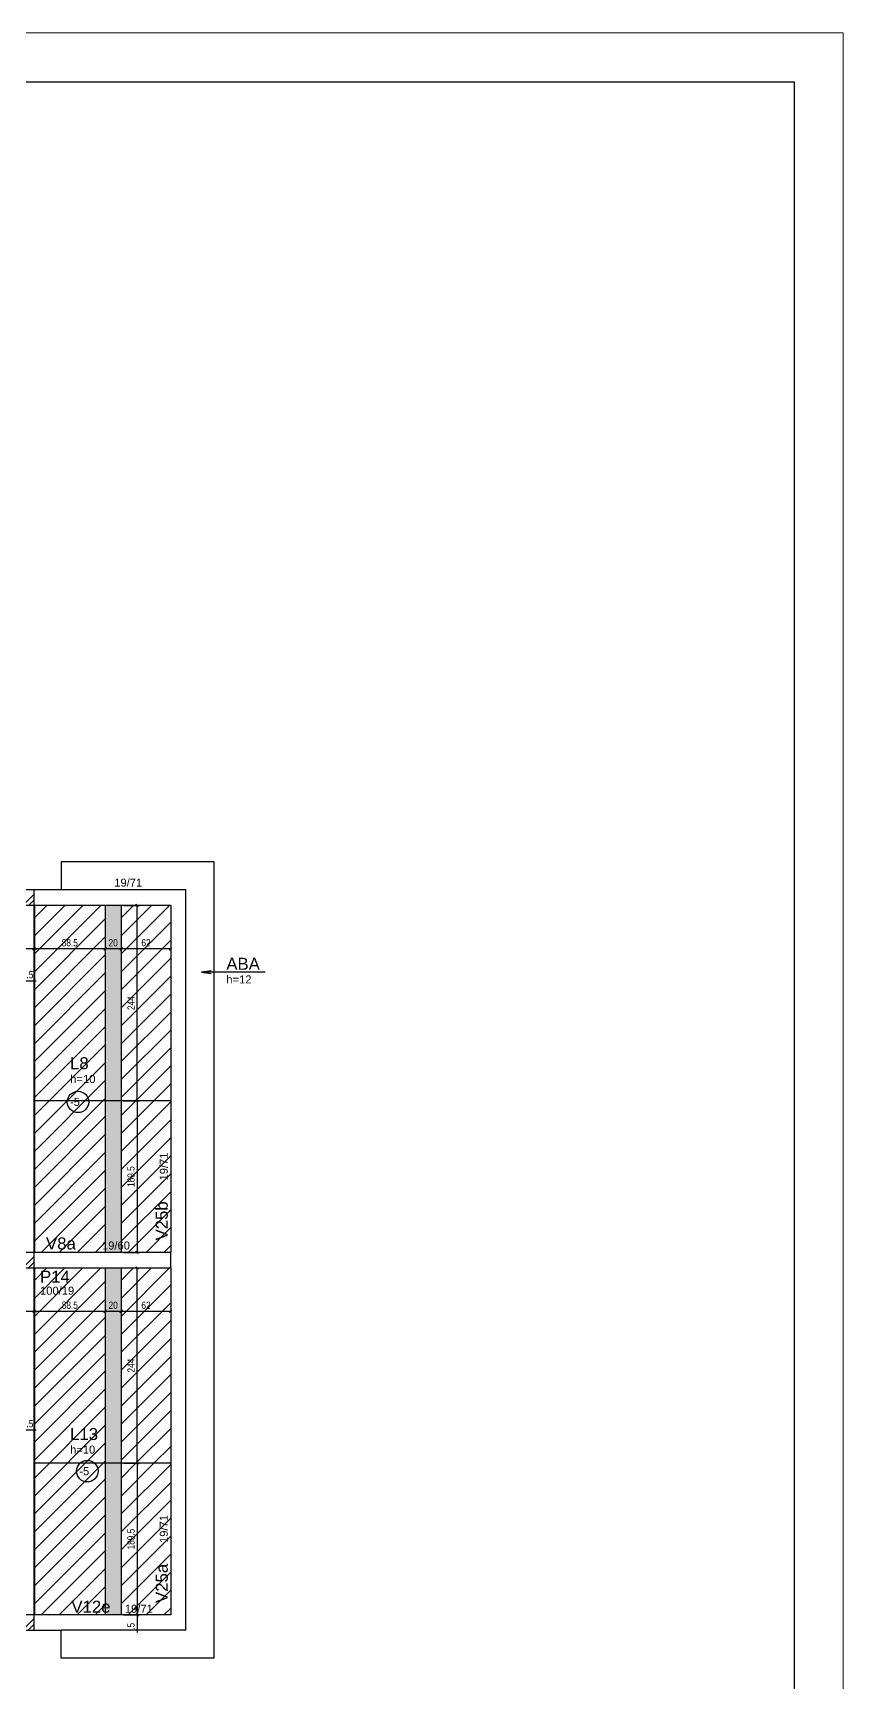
# Model space of a CAD drawing. Extents: x 2335 to 8663, y 180 to 3801.
# Drawn here: x 7650 to 8663, y 1740 to 3801 of the extents above; entities that cross this region are included whole.
import ezdxf

# ---------------------------------------------------------------- set-up
doc = ezdxf.new("R2010")
doc.units = 0
doc.linetypes.add('ESTILO_TQS_0001', pattern=[1, 0.7, -0.3])
for name, color, linetype in [('1', 1, 'Continuous'), ('3', 3, 'Continuous'), ('4', 4, 'Continuous'), ('8', 8, 'Continuous'), ('COTA', 241, 'Continuous'), ('ES-VIGA', 3, 'Continuous'), ('L-D', 2, 'Continuous'), ('L-N', 4, 'Continuous'), ('Painéis', 200, 'Continuous'), ('Pilares', 5, 'Continuous'), ('VIG-D', 2, 'Continuous')]:
    doc.layers.add(name, color=color, linetype=linetype)
for name, color, linetype, lineweight in [('FOLHA', 255, 'Continuous', 5), ('Hachura', 251, 'Continuous', 9), ('REAPROVEITAMENTO', 251, 'Continuous', 9)]:
    doc.layers.add(name, color=color, linetype=linetype, lineweight=lineweight)
doc.styles.add('COTA TECNICA-50', font='techl___.ttf', dxfattribs={"height": 9})
doc.styles.get("Standard").update_dxf_attribs({"font": 'arial.ttf'})
doc.dimstyles.new('COTA PAINEL-50', dxfattribs={"dimtxt": 9, "dimasz": 3, "dimexe": 3, "dimexo": 3, "dimgap": 3, "dimtad": 1, "dimdec": 1, "dimzin": 12, "dimdsep": 46, "dimtxsty": 'COTA TECNICA-50', "dimblk1": 'OBLIQUE', "dimblk2": 'OBLIQUE', "dimsah": 1, "dimcen": 0.9, "dimclrd": 4, "dimclre": 4, "dimclrt": 240, "dimadec": 1, "dimazin": 3, "dimtfac": 1, "dimtdec": 1, "dimtmove": 0, "dimatfit": 3, "dimfxl": 1, "dimtolj": 1, "dimtzin": 12, "dimarcsym": 0})
pattern_1 = [(45, (-39.48, -210.629), (-11.22532, 11.22532), [])]
pattern_2 = [(45, (-39.48, -663.629), (-11.22532, 11.22532), [])]

# ---------------------------------------------------------------- blocks, each defined once
blk = doc.blocks.new('_Oblique')
at = {"color": 0, "linetype": 'ByBlock', "lineweight": -2}
blk.add_line((-0.5, -0.5), (0.5, 0.5), dxfattribs=at)
blk = doc.blocks.new('*D79')
at = {"layer": 'COTA', "color": 4, "lineweight": -2, "transparency": 16777216}
for p, q in [((7763.4, 2710.6), (7783.3, 2710.6)), ((7780.3, 2466.6), (7780.3, 2710.6)), ((7763.4, 2466.6), (7783.3, 2466.6))]:
    blk.add_line(p, q, dxfattribs=at)
at = {"layer": 'Defpoints', "color": 0, "transparency": 16777216}
for p in [(7760.4, 2710.6), (7780.3, 2710.6), (7760.4, 2466.6)]:
    blk.add_point(p, dxfattribs=at)
at = {"layer": 'COTA', "color": 4, "lineweight": -2, "transparency": 16777216, "xscale": 3, "yscale": 3, "zscale": 3}
for p, rotation in [((7780.3, 2710.6), 90), ((7780.3, 2466.6), 270)]:
    blk.add_blockref('_Oblique', p, dxfattribs=dict(at, rotation=rotation))
at = {"layer": 'COTA', "color": 240, "transparency": 16777216, "insert": (7772.8, 2588.6), "char_height": 9, "attachment_point": 5, "rotation": 90, "style": 'COTA TECNICA-50'}
blk.add_mtext('\\A1;244', dxfattribs=at)
blk = doc.blocks.new('*D80')
at = {"layer": 'COTA', "color": 4, "lineweight": -2, "transparency": 16777216}
blk.add_line((7822.4, 2656.4), (7760.4, 2656.4), dxfattribs=at)
at = {"layer": 'Defpoints', "color": 0, "transparency": 16777216}
for p in [(7760.4, 2656.4), (7760.4, 2656.4), (7822.4, 2656.4)]:
    blk.add_point(p, dxfattribs=at)
at = {"layer": 'COTA', "color": 4, "lineweight": -2, "transparency": 16777216, "xscale": 3, "yscale": 3, "zscale": 3, "rotation": 180}
blk.add_blockref('_Oblique', (7760.4, 2656.4), dxfattribs=at)
at = {"layer": 'COTA', "color": 4, "lineweight": -2, "transparency": 16777216, "xscale": 3, "yscale": 3, "zscale": 3}
blk.add_blockref('_Oblique', (7822.4, 2656.4), dxfattribs=at)
at = {"layer": 'COTA', "color": 240, "transparency": 16777216, "insert": (7791.4, 2664), "char_height": 9, "attachment_point": 5, "style": 'COTA TECNICA-50'}
blk.add_mtext('\\A1;62', dxfattribs=at)
blk = doc.blocks.new('*D83')
at = {"layer": 'COTA', "color": 4, "lineweight": -2, "transparency": 16777216}
for p, q in [((7763.4, 2466.6), (7783.3, 2466.6)), ((7780.3, 2466.6), (7780.3, 2277.1)), ((7763.4, 2277.1), (7783.3, 2277.1))]:
    blk.add_line(p, q, dxfattribs=at)
at = {"layer": 'Defpoints', "color": 0, "transparency": 16777216}
for p in [(7760.4, 2466.6), (7760.4, 2277.1), (7780.3, 2277.1)]:
    blk.add_point(p, dxfattribs=at)
at = {"layer": 'COTA', "color": 4, "lineweight": -2, "transparency": 16777216, "xscale": 3, "yscale": 3, "zscale": 3}
for p, rotation in [((7780.3, 2466.6), 90), ((7780.3, 2277.1), 270)]:
    blk.add_blockref('_Oblique', p, dxfattribs=dict(at, rotation=rotation))
at = {"layer": 'COTA', "color": 240, "transparency": 16777216, "insert": (7772.7, 2371.8), "char_height": 9, "attachment_point": 5, "rotation": 90, "style": 'COTA TECNICA-50'}
blk.add_mtext('\\A1;189.5', dxfattribs=at)
blk = doc.blocks.new('*D93')
at = {"layer": 'Defpoints', "color": 0, "transparency": 16777216}
for p in [(7780.3, 1824.1), (7780.3, 1823.6), (7780.3, 1823.6)]:
    blk.add_point(p, dxfattribs=at)
at = {"layer": 'Painéis', "color": 4, "lineweight": -2, "transparency": 16777216}
for p, q in [((7780.3, 1824.1), (7780.3, 1827.1)), ((7780.3, 1824.1), (7780.3, 1823.6)), ((7780.3, 1823.6), (7780.3, 1802))]:
    blk.add_line(p, q, dxfattribs=at)
at = {"layer": 'Painéis', "color": 4, "lineweight": -2, "transparency": 16777216, "xscale": 3, "yscale": 3, "zscale": 3}
for p, rotation in [((7780.3, 1824.1), 270), ((7780.3, 1823.6), 90)]:
    blk.add_blockref('_Oblique', p, dxfattribs=dict(at, rotation=rotation))
at = {"layer": 'Painéis', "color": 240, "transparency": 16777216, "insert": (7772.7, 1809.8), "char_height": 9, "attachment_point": 5, "rotation": 90, "style": 'COTA TECNICA-50'}
blk.add_mtext('\\A1;.5', dxfattribs=at)
blk = doc.blocks.new('*D130')
at = {"layer": 'COTA', "color": 4, "lineweight": -2, "transparency": 16777216}
for p, q in [((7631.9, 2055.4), (7628.9, 2055.4)), ((7631.9, 2055.4), (7632.4, 2055.4)), ((7632.4, 2058), (7632.4, 2058.4)), ((7632.4, 2055.4), (7654, 2055.4))]:
    blk.add_line(p, q, dxfattribs=at)
at = {"layer": 'Defpoints', "color": 0, "transparency": 16777216}
for p in [(7631.9, 2055.4), (7632.4, 2055.4), (7632.4, 2055)]:
    blk.add_point(p, dxfattribs=at)
at = {"layer": 'COTA', "color": 4, "lineweight": -2, "transparency": 16777216, "xscale": 3, "yscale": 3, "zscale": 3}
blk.add_blockref('_Oblique', (7631.9, 2055.4), dxfattribs=at)
at = {"layer": 'COTA', "color": 4, "lineweight": -2, "transparency": 16777216, "xscale": 3, "yscale": 3, "zscale": 3, "rotation": 180}
blk.add_blockref('_Oblique', (7632.4, 2055.4), dxfattribs=at)
at = {"layer": 'COTA', "color": 240, "transparency": 16777216, "insert": (7646.2, 2063), "char_height": 9, "attachment_point": 5, "style": 'COTA TECNICA-50'}
blk.add_mtext('\\A1;.5', dxfattribs=at)
blk = doc.blocks.new('*D223')
at = {"layer": 'Defpoints', "color": 0, "transparency": 16777216}
for p in [(7740.4, 2656.5), (7740.4, 2656.4), (7760.4, 2656.4)]:
    blk.add_point(p, dxfattribs=at)
at = {"layer": 'Painéis', "color": 4, "lineweight": -2, "transparency": 16777216}
for p, q in [((7760.4, 2659.4), (7760.4, 2659.4)), ((7760.4, 2656.4), (7740.4, 2656.4)), ((7740.4, 2653.5), (7740.4, 2653.4))]:
    blk.add_line(p, q, dxfattribs=at)
at = {"layer": 'Painéis', "color": 4, "lineweight": -2, "transparency": 16777216, "xscale": 3, "yscale": 3, "zscale": 3, "rotation": 180}
blk.add_blockref('_Oblique', (7740.4, 2656.4), dxfattribs=at)
at = {"layer": 'Painéis', "color": 4, "lineweight": -2, "transparency": 16777216, "xscale": 3, "yscale": 3, "zscale": 3}
blk.add_blockref('_Oblique', (7760.4, 2656.4), dxfattribs=at)
at = {"layer": 'Painéis', "color": 240, "transparency": 16777216, "insert": (7750.4, 2664), "char_height": 9, "attachment_point": 5, "style": 'COTA TECNICA-50'}
blk.add_mtext('\\A1;20', dxfattribs=at)
blk = doc.blocks.new('*D65')
at = {"layer": 'Defpoints', "color": 0, "transparency": 16777216}
for p in [(7651.9, 2656.4), (7651.9, 2656.4), (7740.4, 2656.4)]:
    blk.add_point(p, dxfattribs=at)
at = {"layer": 'Painéis', "color": 4, "lineweight": -2, "transparency": 16777216}
blk.add_line((7740.4, 2656.4), (7651.9, 2656.4), dxfattribs=at)
at = {"layer": 'Painéis', "color": 4, "lineweight": -2, "transparency": 16777216, "xscale": 3, "yscale": 3, "zscale": 3, "rotation": 180}
blk.add_blockref('_Oblique', (7651.9, 2656.4), dxfattribs=at)
at = {"layer": 'Painéis', "color": 4, "lineweight": -2, "transparency": 16777216, "xscale": 3, "yscale": 3, "zscale": 3}
blk.add_blockref('_Oblique', (7740.4, 2656.4), dxfattribs=at)
at = {"layer": 'Painéis', "color": 240, "transparency": 16777216, "insert": (7696.2, 2664), "char_height": 9, "attachment_point": 5, "style": 'COTA TECNICA-50'}
blk.add_mtext('\\A1;88.5', dxfattribs=at)
blk = doc.blocks.new('*D66')
at = {"layer": 'Defpoints', "color": 0, "transparency": 16777216}
for p in [(7651.4, 2656.4), (7651.4, 2656.2), (7651.9, 2656.4)]:
    blk.add_point(p, dxfattribs=at)
at = {"layer": 'Painéis', "color": 4, "lineweight": -2, "transparency": 16777216}
for p, q in [((7651.4, 2659.2), (7651.4, 2659.4)), ((7651.4, 2656.4), (7629.8, 2656.4)), ((7651.9, 2656.4), (7651.4, 2656.4)), ((7651.9, 2656.4), (7654.9, 2656.4))]:
    blk.add_line(p, q, dxfattribs=at)
at = {"layer": 'Painéis', "color": 4, "lineweight": -2, "transparency": 16777216, "xscale": 3, "yscale": 3, "zscale": 3}
blk.add_blockref('_Oblique', (7651.4, 2656.4), dxfattribs=at)
at = {"layer": 'Painéis', "color": 4, "lineweight": -2, "transparency": 16777216, "xscale": 3, "yscale": 3, "zscale": 3, "rotation": 180}
blk.add_blockref('_Oblique', (7651.9, 2656.4), dxfattribs=at)
at = {"layer": 'Painéis', "color": 240, "transparency": 16777216, "insert": (7637.6, 2664), "char_height": 9, "attachment_point": 5, "style": 'COTA TECNICA-50'}
blk.add_mtext('\\A1;.5', dxfattribs=at)
blk = doc.blocks.new('*D67')
at = {"layer": 'COTA', "color": 4, "lineweight": -2, "transparency": 16777216}
for p, q in [((7763.4, 2257.6), (7783.3, 2257.6)), ((7780.3, 2013.6), (7780.3, 2257.6)), ((7763.4, 2013.6), (7783.3, 2013.6))]:
    blk.add_line(p, q, dxfattribs=at)
at = {"layer": 'Defpoints', "color": 0, "transparency": 16777216}
for p in [(7760.4, 2257.6), (7780.3, 2257.6), (7760.4, 2013.6)]:
    blk.add_point(p, dxfattribs=at)
at = {"layer": 'COTA', "color": 4, "lineweight": -2, "transparency": 16777216, "xscale": 3, "yscale": 3, "zscale": 3}
for p, rotation in [((7780.3, 2257.6), 90), ((7780.3, 2013.6), 270)]:
    blk.add_blockref('_Oblique', p, dxfattribs=dict(at, rotation=rotation))
at = {"layer": 'COTA', "color": 240, "transparency": 16777216, "insert": (7772.8, 2135.6), "char_height": 9, "attachment_point": 5, "rotation": 90, "style": 'COTA TECNICA-50'}
blk.add_mtext('\\A1;244', dxfattribs=at)
blk = doc.blocks.new('*D68')
at = {"layer": 'COTA', "color": 4, "lineweight": -2, "transparency": 16777216}
blk.add_line((7822.4, 2203.4), (7760.4, 2203.4), dxfattribs=at)
at = {"layer": 'Defpoints', "color": 0, "transparency": 16777216}
for p in [(7760.4, 2203.4), (7760.4, 2203.4), (7822.4, 2203.4)]:
    blk.add_point(p, dxfattribs=at)
at = {"layer": 'COTA', "color": 4, "lineweight": -2, "transparency": 16777216, "xscale": 3, "yscale": 3, "zscale": 3, "rotation": 180}
blk.add_blockref('_Oblique', (7760.4, 2203.4), dxfattribs=at)
at = {"layer": 'COTA', "color": 4, "lineweight": -2, "transparency": 16777216, "xscale": 3, "yscale": 3, "zscale": 3}
blk.add_blockref('_Oblique', (7822.4, 2203.4), dxfattribs=at)
at = {"layer": 'COTA', "color": 240, "transparency": 16777216, "insert": (7791.4, 2211), "char_height": 9, "attachment_point": 5, "style": 'COTA TECNICA-50'}
blk.add_mtext('\\A1;62', dxfattribs=at)
blk = doc.blocks.new('*D69')
at = {"layer": 'COTA', "color": 4, "lineweight": -2, "transparency": 16777216}
for p, q in [((7763.4, 2013.6), (7783.3, 2013.6)), ((7780.3, 2013.6), (7780.3, 1824.1)), ((7763.4, 1824.1), (7783.3, 1824.1))]:
    blk.add_line(p, q, dxfattribs=at)
at = {"layer": 'Defpoints', "color": 0, "transparency": 16777216}
for p in [(7760.4, 2013.6), (7760.4, 1824.1), (7780.3, 1824.1)]:
    blk.add_point(p, dxfattribs=at)
at = {"layer": 'COTA', "color": 4, "lineweight": -2, "transparency": 16777216, "xscale": 3, "yscale": 3, "zscale": 3}
for p, rotation in [((7780.3, 2013.6), 90), ((7780.3, 1824.1), 270)]:
    blk.add_blockref('_Oblique', p, dxfattribs=dict(at, rotation=rotation))
at = {"layer": 'COTA', "color": 240, "transparency": 16777216, "insert": (7772.7, 1918.8), "char_height": 9, "attachment_point": 5, "rotation": 90, "style": 'COTA TECNICA-50'}
blk.add_mtext('\\A1;189.5', dxfattribs=at)
blk = doc.blocks.new('*D149')
at = {"layer": 'Defpoints', "color": 0, "transparency": 16777216}
for p in [(7740.4, 2203.4), (7740.4, 2203.4), (7760.4, 2203.4)]:
    blk.add_point(p, dxfattribs=at)
at = {"layer": 'Painéis', "color": 4, "lineweight": -2, "transparency": 16777216}
for p, q in [((7740.4, 2206.4), (7740.4, 2206.4)), ((7760.4, 2206.4), (7760.4, 2206.4)), ((7760.4, 2203.4), (7740.4, 2203.4))]:
    blk.add_line(p, q, dxfattribs=at)
at = {"layer": 'Painéis', "color": 4, "lineweight": -2, "transparency": 16777216, "xscale": 3, "yscale": 3, "zscale": 3, "rotation": 180}
blk.add_blockref('_Oblique', (7740.4, 2203.4), dxfattribs=at)
at = {"layer": 'Painéis', "color": 4, "lineweight": -2, "transparency": 16777216, "xscale": 3, "yscale": 3, "zscale": 3}
blk.add_blockref('_Oblique', (7760.4, 2203.4), dxfattribs=at)
at = {"layer": 'Painéis', "color": 240, "transparency": 16777216, "insert": (7750.4, 2211), "char_height": 9, "attachment_point": 5, "style": 'COTA TECNICA-50'}
blk.add_mtext('\\A1;20', dxfattribs=at)
blk = doc.blocks.new('*D150')
at = {"layer": 'Defpoints', "color": 0, "transparency": 16777216}
for p in [(7651.9, 2203.4), (7651.9, 2203.4), (7740.4, 2203.4)]:
    blk.add_point(p, dxfattribs=at)
at = {"layer": 'Painéis', "color": 4, "lineweight": -2, "transparency": 16777216}
blk.add_line((7740.4, 2203.4), (7651.9, 2203.4), dxfattribs=at)
at = {"layer": 'Painéis', "color": 4, "lineweight": -2, "transparency": 16777216, "xscale": 3, "yscale": 3, "zscale": 3, "rotation": 180}
blk.add_blockref('_Oblique', (7651.9, 2203.4), dxfattribs=at)
at = {"layer": 'Painéis', "color": 4, "lineweight": -2, "transparency": 16777216, "xscale": 3, "yscale": 3, "zscale": 3}
blk.add_blockref('_Oblique', (7740.4, 2203.4), dxfattribs=at)
at = {"layer": 'Painéis', "color": 240, "transparency": 16777216, "insert": (7696.2, 2211.1), "char_height": 9, "attachment_point": 5, "style": 'COTA TECNICA-50'}
blk.add_mtext('\\A1;88.5', dxfattribs=at)
blk = doc.blocks.new('*D151')
at = {"layer": 'Defpoints', "color": 0, "transparency": 16777216}
for p in [(7651.4, 2203.4), (7651.4, 2203.2), (7651.9, 2203.4)]:
    blk.add_point(p, dxfattribs=at)
at = {"layer": 'Painéis', "color": 4, "lineweight": -2, "transparency": 16777216}
for p, q in [((7651.4, 2206.2), (7651.4, 2206.4)), ((7651.4, 2203.4), (7629.8, 2203.4)), ((7651.9, 2203.4), (7651.4, 2203.4)), ((7651.9, 2203.4), (7654.9, 2203.4))]:
    blk.add_line(p, q, dxfattribs=at)
at = {"layer": 'Painéis', "color": 4, "lineweight": -2, "transparency": 16777216, "xscale": 3, "yscale": 3, "zscale": 3}
blk.add_blockref('_Oblique', (7651.4, 2203.4), dxfattribs=at)
at = {"layer": 'Painéis', "color": 4, "lineweight": -2, "transparency": 16777216, "xscale": 3, "yscale": 3, "zscale": 3, "rotation": 180}
blk.add_blockref('_Oblique', (7651.9, 2203.4), dxfattribs=at)
at = {"layer": 'Painéis', "color": 240, "transparency": 16777216, "insert": (7637.6, 2211), "char_height": 9, "attachment_point": 5, "style": 'COTA TECNICA-50'}
blk.add_mtext('\\A1;.5', dxfattribs=at)
blk = doc.blocks.new('*D155')
at = {"layer": 'Defpoints', "color": 0, "transparency": 16777216}
for p in [(7631.9, 2616.5), (7632.4, 2616.5), (7632.4, 2616.5)]:
    blk.add_point(p, dxfattribs=at)
at = {"layer": 'Painéis', "color": 4, "lineweight": -2, "transparency": 16777216}
for p, q in [((7631.9, 2616.5), (7628.9, 2616.5)), ((7631.9, 2616.5), (7632.4, 2616.5)), ((7632.4, 2616.5), (7654, 2616.5))]:
    blk.add_line(p, q, dxfattribs=at)
at = {"layer": 'Painéis', "color": 4, "lineweight": -2, "transparency": 16777216, "xscale": 3, "yscale": 3, "zscale": 3}
blk.add_blockref('_Oblique', (7631.9, 2616.5), dxfattribs=at)
at = {"layer": 'Painéis', "color": 4, "lineweight": -2, "transparency": 16777216, "xscale": 3, "yscale": 3, "zscale": 3, "rotation": 180}
blk.add_blockref('_Oblique', (7632.4, 2616.5), dxfattribs=at)
at = {"layer": 'Painéis', "color": 240, "transparency": 16777216, "insert": (7646.2, 2624.1), "char_height": 9, "attachment_point": 5, "style": 'COTA TECNICA-50'}
blk.add_mtext('\\A1;.5', dxfattribs=at)

msp = doc.modelspace()

# ---------------------------------------------------------------- hatches: boundary and pattern name
at = {"layer": 'Hachura', "linetype": 'ByBlock'}
h = msp.add_hatch(color=256, dxfattribs=at)
h.dxf.hatch_style = 1
h.paths.add_polyline_path([(7740.44, 2277.1), (7760.44, 2277.1), (7760.48, 2710.6), (7740.44, 2710.6)])
h = msp.add_hatch(color=256, dxfattribs=at)
h.dxf.hatch_style = 1
h.paths.add_polyline_path([(7740.44, 1824.1), (7760.44, 1824.1), (7760.48, 2257.6), (7740.44, 2257.6)])
at = {"layer": 'REAPROVEITAMENTO', "linetype": 'ByBlock'}
h = msp.add_hatch(dxfattribs=at)
h.set_pattern_fill('ANSI31', color=256, scale=5, style=2)
h.set_pattern_definition([(45, (-147.984, -210.629), (-11.22532, 11.22532), [])])
h.paths.add_polyline_path([(7651.94, 2277.1), (7740.44, 2277.1), (7740.44, 2710.6), (7651.94, 2710.6)])
h = msp.add_hatch(dxfattribs=at)
h.set_pattern_fill('ANSI31', color=256, scale=5, style=2)
h.set_pattern_definition(pattern_1)
h.paths.add_polyline_path([(7760.44, 2466.6), (7822.44, 2466.6), (7822.44, 2710.6), (7760.44, 2710.6)])
h = msp.add_hatch(dxfattribs=at)
h.set_pattern_fill('ANSI31', color=256, scale=5, style=2)
h.set_pattern_definition(pattern_1)
h.paths.add_polyline_path([(7760.44, 2466.6), (7822.44, 2466.6), (7822.44, 2277.1), (7760.44, 2277.1)])
h = msp.add_hatch(dxfattribs=at)
h.set_pattern_fill('ANSI31', color=256, scale=5, style=2)
h.set_pattern_definition([(45, (-147.984, -663.629), (-11.22532, 11.22532), [])])
h.paths.add_polyline_path([(7651.94, 1824.1), (7740.44, 1824.1), (7740.44, 2257.6), (7651.94, 2257.6)])
h = msp.add_hatch(dxfattribs=at)
h.set_pattern_fill('ANSI31', color=256, scale=5, style=2)
h.set_pattern_definition(pattern_2)
h.paths.add_polyline_path([(7760.44, 2013.6), (7822.44, 2013.6), (7822.44, 2257.6), (7760.44, 2257.6)])
h = msp.add_hatch(dxfattribs=at)
h.set_pattern_fill('ANSI31', color=256, scale=5, style=2)
h.set_pattern_definition(pattern_2)
h.paths.add_polyline_path([(7760.44, 2013.6), (7822.44, 2013.6), (7822.44, 1824.1), (7760.44, 1824.1)])

# ---------------------------------------------------------------- linework, layer by layer
at = {"color": 30}
for p, q in [((2487.22, 3739.94), (8601.9, 3739.94)), ((8601.9, 3739.94), (8601.9, 240.62))]:
    msp.add_line(p, q, dxfattribs=at)
at = {"layer": '1', "linetype": 'Continuous'}
msp.add_lwpolyline([(7940.46, 2627.18), (7860.69, 2627.18), (7873.08, 2628.81), (7860.69, 2627.18), (7873.08, 2625.55)], dxfattribs=at)
at = {"layer": '3', "linetype": 'ESTILO_TQS_0001'}
msp.add_lwpolyline([(7841.44, 2267.49), (7841.44, 2729.99)], dxfattribs=at)
at = {"layer": '3', "linetype": 'Continuous'}
for centre in [(7706.48, 2465.13), (7718.09, 2003.73)]:
    msp.add_circle(centre, 13.42, dxfattribs=at)
at = {"layer": '8', "linetype": 'Continuous'}
for p, q in [((7876.44, 2764.99), (7876.44, 2764.99)), ((7876.44, 2764.99), (7876.44, 2764.99)), ((7876.44, 2764.99), (7876.44, 2764.99)), ((7876.44, 2764.99), (7876.44, 2764.99)), ((7637.86, 2710.99), (7651.44, 2724.56)), ((7685.44, 2729.99), (7685.44, 2729.99)), ((7841.44, 2729.99), (7841.44, 2729.99)), ((7841.44, 2729.99), (7841.44, 2729.99)), ((7841.44, 2729.99), (7841.44, 2729.99)), ((7644.93, 2710.99), (7651.44, 2717.49)), ((7663.44, 2710.99), (7663.44, 2710.99)), ((7822.44, 2710.99), (7822.44, 2710.99)), ((7822.44, 2710.99), (7822.44, 2710.99)), ((7651.44, 2698.99), (7651.44, 2698.99)), ((7637.41, 2257.99), (7651.44, 2272.02)), ((7651.44, 2276.99), (7651.44, 2276.99)), ((7644.48, 2257.99), (7651.44, 2264.95)), ((7636.96, 1804.99), (7651.44, 1819.47)), ((7822.44, 1823.99), (7822.44, 1823.99)), ((7822.44, 1823.99), (7822.44, 1823.99)), ((7822.44, 1823.99), (7822.44, 1823.99)), ((7644.03, 1804.99), (7651.44, 1812.4)), ((7651.1, 1804.99), (7651.44, 1805.32)), ((7651.44, 1804.99), (7651.44, 1804.99)), ((7651.44, 1804.99), (7651.44, 1804.99)), ((7841.44, 1804.99), (7841.44, 1804.99)), ((7841.44, 1804.99), (7841.44, 1804.99)), ((7841.44, 1804.99), (7841.44, 1804.99)), ((7876.44, 1769.99), (7876.44, 1769.99)), ((7876.44, 1769.99), (7876.44, 1769.99)), ((7876.44, 1769.99), (7876.44, 1769.99)), ((7876.44, 1769.99), (7876.44, 1769.99))]:
    msp.add_line(p, q, dxfattribs=at)
at = {"layer": 'ES-VIGA', "linetype": 'Continuous'}
for p, q in [((7876.44, 2764.99), (7685.44, 2764.99)), ((7685.44, 2764.99), (7685.44, 2729.99)), ((7876.44, 2764.99), (7876.44, 1769.99)), ((7841.44, 2729.99), (7685.44, 2729.99)), ((7822.44, 2257.99), (7822.44, 2276.99)), ((7822.44, 2276.99), (7822.44, 2276.99)), ((7822.44, 2276.99), (7822.44, 2276.99)), ((7822.44, 2276.99), (7822.44, 2276.99)), ((7822.44, 2257.99), (7822.44, 2257.99)), ((7822.44, 2257.99), (7822.44, 2257.99)), ((7841.44, 1804.99), (7685.44, 1804.99)), ((7685.44, 1769.99), (7685.44, 1804.99)), ((7876.44, 1769.99), (7685.44, 1769.99)), ((7685.44, 1769.99), (7685.44, 1769.99)), ((7685.44, 1769.99), (7685.44, 1769.99)), ((7685.44, 1769.99), (7685.44, 1769.99))]:
    msp.add_line(p, q, dxfattribs=at)
for points in [[(7685.44, 2729.99), (7651.44, 2729.99)], [(7651.44, 2710.99), (7822.44, 2710.99)], [(7651.44, 2276.99), (7651.44, 2710.99)], [(7822.44, 2710.99), (7822.44, 2276.99)], [(7822.44, 2276.99), (7651.44, 2276.99)], [(7841.44, 1804.99), (7841.44, 2267.49)], [(7651.44, 1823.99), (7651.44, 2257.99)], [(7651.44, 2257.99), (7822.44, 2257.99)], [(7822.44, 2257.99), (7822.44, 1823.99)], [(7822.44, 1823.99), (7651.44, 1823.99)], [(7651.44, 1804.99), (7685.44, 1804.99)]]:
    msp.add_lwpolyline(points, dxfattribs=at)
at = {"layer": 'FOLHA'}
for p, q in [((2334.81, 3800.91), (8662.86, 3800.91)), ((8662.86, 3800.91), (8662.86, 179.66))]:
    msp.add_line(p, q, dxfattribs=at)
at = {"layer": 'Painéis'}
for p, q in [((7651.94, 2710.6), (7651.94, 2277.1)), ((7740.44, 2710.6), (7740.44, 2277.1)), ((7760.44, 2710.6), (7760.44, 2277.1)), ((7822.44, 2710.6), (7822.44, 2277.1)), ((7822.44, 2466.6), (7651.44, 2466.6)), ((7822.44, 2277.1), (7651.94, 2277.1)), ((7651.94, 2257.6), (7651.94, 1824.1)), ((7740.44, 2257.6), (7740.44, 1824.1)), ((7760.44, 2257.6), (7760.44, 1824.1)), ((7822.44, 2257.6), (7822.44, 1824.1)), ((7822.44, 2013.6), (7651.44, 2013.6)), ((7822.44, 1824.1), (7651.94, 1824.1))]:
    msp.add_line(p, q, dxfattribs=at)
at = {"layer": 'Pilares', "linetype": 'Continuous'}
for points in [[(7551.44, 2710.99), (7651.44, 2710.99), (7651.44, 2729.99), (7551.44, 2729.99), (7551.44, 2710.99)], [(7551.44, 2257.99), (7651.44, 2257.99), (7651.44, 2276.99), (7551.44, 2276.99), (7551.44, 2257.99)], [(7551.44, 1804.99), (7651.44, 1804.99), (7651.44, 1823.99), (7551.44, 1823.99), (7551.44, 1804.99)]]:
    msp.add_lwpolyline(points, dxfattribs=at)

# ---------------------------------------------------------------- texts
at = {"layer": '4', "linetype": 'Continuous'}
for s, p in [('ABA', (7891.89, 2630.22)), ('L8', (7696.48, 2506.03)), ('V8a', (7666.44, 2280.74)), ('L13', (7696.55, 2042.65)), ('V12e', (7698.16, 1826.87))]:
    msp.add_text(s, height=15, dxfattribs=at).set_placement(p)
for s, p in [('V25b', (7818.69, 2291.99)), ('V25a', (7818.69, 1838.99))]:
    msp.add_text(s, height=15, rotation=90, dxfattribs=at).set_placement(p)
at = {"layer": 'L-D', "linetype": 'Continuous'}
for p in [(7696.82, 2488.8), (7696.55, 2025.65)]:
    msp.add_text('h=10', height=10, dxfattribs=at).set_placement(p)
at = {"layer": 'L-N', "linetype": 'Continuous'}
msp.add_text('P14', height=15, dxfattribs=at).set_placement((7658.94, 2239.24))
at = {"layer": 'VIG-D', "linetype": 'Continuous'}
for s, p in [('19/71', (7751.78, 2734.13)), ('h=12', (7891.89, 2613.22)), ('-5', (7696.48, 2460.13)), ('19/60', (7736.43, 2280.74)), ('100/19', (7658.94, 2224.24)), ('-5', (7708.09, 1998.73)), ('19/71', (7765.04, 1826.76))]:
    msp.add_text(s, height=10, dxfattribs=at).set_placement(p)
for p in [(7818.69, 2366.99), (7818.69, 1913.99)]:
    msp.add_text('19/71', height=10, rotation=90, dxfattribs=at).set_placement(p)

# ---------------------------------------------------------------- dimensions: what is measured, and where the dimension line sits
at = {"layer": 'COTA'}
for base, p1, p2, picture, middle in [((7780.32, 2710.6), (7760.44, 2466.6), (7760.44, 2710.6), '*D79', (7772.75, 2588.6)), ((7780.32, 2277.1), (7760.44, 2466.6), (7760.44, 2277.1), '*D83', (7772.69, 2371.85)), ((7780.32, 2257.6), (7760.44, 2013.6), (7760.44, 2257.6), '*D67', (7772.75, 2135.6)), ((7780.32, 1824.1), (7760.44, 2013.6), (7760.44, 1824.1), '*D69', (7772.69, 1918.85))]:
    dim = msp.add_linear_dim(base=base, p1=p1, p2=p2, angle=90, dimstyle='COTA PAINEL-50', dxfattribs=at)
    dim.commit()
    dim.dimension.update_dxf_attribs({"geometry": picture, "text_midpoint": middle})
for base, p1, p2, picture, middle in [((7760.44, 2656.43), (7822.44, 2656.43), (7760.44, 2656.43), '*D80', (7791.44, 2664.02)), ((7760.44, 2203.43), (7822.44, 2203.43), (7760.44, 2203.43), '*D68', (7791.44, 2211.02)), ((7632.43, 2055.44), (7631.93, 2055.44), (7632.43, 2054.98), '*D130', (7646.22, 2063.04))]:
    dim = msp.add_linear_dim(base=base, p1=p1, p2=p2, dimstyle='COTA PAINEL-50', dxfattribs=at)
    dim.commit()
    dim.dimension.update_dxf_attribs({"geometry": picture, "text_midpoint": middle})
at = {"layer": 'Painéis'}
for base, p1, p2, picture, middle in [((7651.44, 2656.43), (7651.94, 2656.43), (7651.44, 2656.25), '*D66', (7637.64, 2664.03)), ((7651.94, 2656.43), (7740.44, 2656.43), (7651.94, 2656.43), '*D65', (7696.19, 2664.05)), ((7740.44, 2656.43), (7760.44, 2656.43), (7740.44, 2656.49), '*D223', (7750.44, 2664.02)), ((7632.44, 2616.48), (7631.94, 2616.48), (7632.44, 2616.48), '*D155', (7646.23, 2624.08)), ((7651.44, 2203.43), (7651.94, 2203.43), (7651.44, 2203.25), '*D151', (7637.64, 2211.03)), ((7651.94, 2203.43), (7740.44, 2203.43), (7651.94, 2203.43), '*D150', (7696.19, 2211.05)), ((7740.44, 2203.43), (7760.44, 2203.43), (7740.44, 2203.43), '*D149', (7750.44, 2211.02))]:
    dim = msp.add_linear_dim(base=base, p1=p1, p2=p2, dimstyle='COTA PAINEL-50', dxfattribs=at)
    dim.commit()
    dim.dimension.update_dxf_attribs({"geometry": picture, "text_midpoint": middle})
dim = msp.add_linear_dim(base=(7780.32, 1823.6), p1=(7780.32, 1824.1), p2=(7780.32, 1823.6), angle=90, dimstyle='COTA PAINEL-50', dxfattribs=at)
dim.commit()
dim.dimension.update_dxf_attribs({"geometry": '*D93', "text_midpoint": (7772.72, 1809.8)})

doc.saveas('drawing.dxf')
